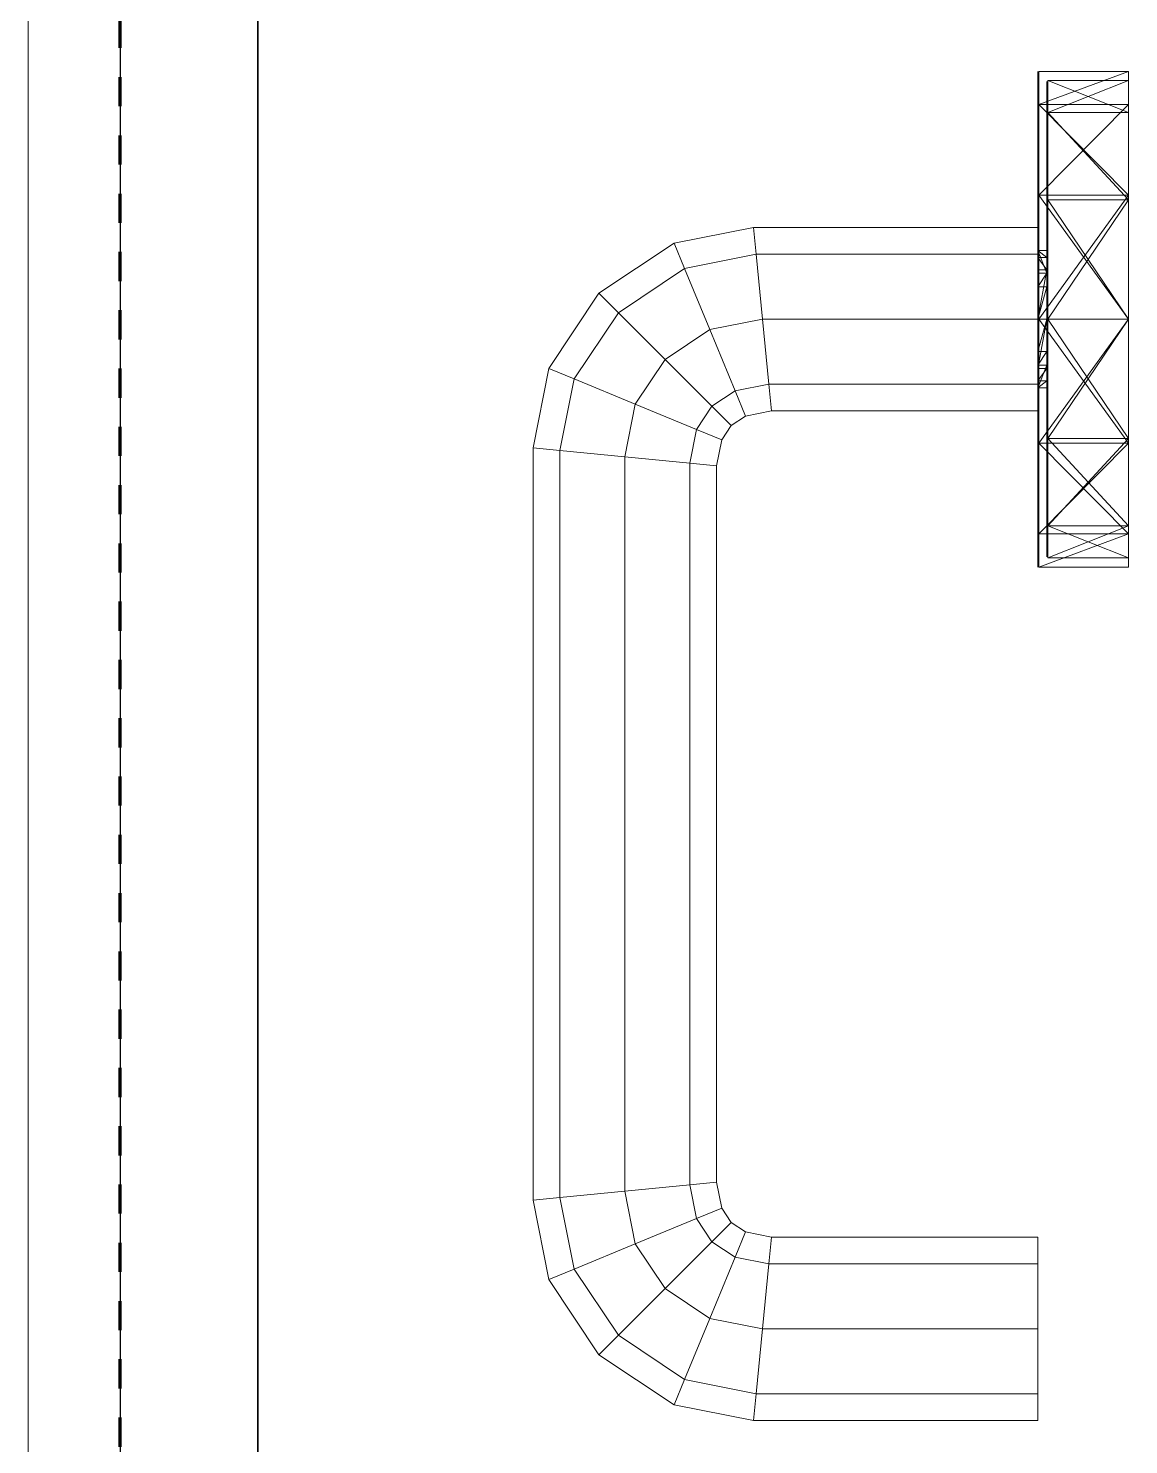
# Model space of a CAD drawing. Header units: millimetres. Extents: x -5300 to 98858, y -5196 to 93886.
# Drawn here: x 44705 to 44824.9, y 80779.4 to 80933.7 of the extents above; entities that cross this region are included whole.
import ezdxf

# ---------------------------------------------------------------- set-up
doc = ezdxf.new("R2010")
doc.units = ezdxf.units.MM
doc.linetypes.add('Штрих', pattern=[6.35, 3.175, -3.175])
doc.linetypes.add('Штрих_2_', pattern=[6.35, 3.175, -3.175])
for name, color, linetype, lineweight, true_color in [('_Разделитель помещений_', 4, 'Штрих', 70, 0x00ffff), ('Двери', 7, 'Continuous', 18, 0x7f7f7f), ('Стены', 7, 'Continuous', 18, 0x7f7f7f), ('Стены разрез', 7, 'Continuous', 50, 0x7f7f7f)]:
    doc.layers.add(name, color=color, linetype=linetype, lineweight=lineweight, true_color=true_color)

# ---------------------------------------------------------------- blocks, each defined once
blk = doc.blocks.new('СТВ_Перегородка_Кирпич 210889 - СТВ_Перегородка_Кирпич 210889-248465-Подвал')
at = {"layer": 'Стены', "color": 254, "true_color": 0xd4d4d4}
for p, q in [((44715, 80240), (44715, 81940)), ((44730, 80240), (44730, 81940)), ((44730, 81940), (44730, 80240))]:
    blk.add_line(p, q, dxfattribs=at)
at = {"layer": 'Стены разрез', "color": 254, "lineweight": 25, "true_color": 0xd4d4d4}
for p, q in [((44730, 87350), (44730, 79190)), ((44715, 84030), (44715, 79310)), ((44730, 79310), (44730, 84030))]:
    blk.add_line(p, q, dxfattribs=at)
blk = doc.blocks.new('Дп-10 211017 - Дп-10-248540-Подвал')
at = {"layer": 'Двери', "color": 254, "true_color": 0xd4d4d4}
for p, q in [((44705, 80240), (44705, 81940)), ((44705, 81940), (44705, 80240)), ((44715, 81940), (44715, 80240)), ((44715, 80240), (44715, 81940)), ((44715, 81940), (44715, 80240)), ((44715, 80240), (44715, 81940)), ((44705, 81840), (44705, 80340)), ((44705, 80340), (44705, 81840)), ((44715, 81840), (44715, 80340)), ((44715, 80340), (44715, 81840)), ((44715, 80340), (44715, 81840)), ((44715, 81840), (44715, 80340)), ((44815, 80925.39), (44815, 80929)), ((44815, 80929), (44815, 80925.39)), ((44815, 80915.5), (44815, 80929)), ((44815, 80925.29), (44815, 80928.9)), ((44815, 80928.9), (44815, 80925.29)), ((44815, 80907), (44815, 80928.9)), ((44815, 80907), (44815, 80928.9)), ((44815, 80928.9), (44815, 80907)), ((44815.1, 80925.39), (44815.1, 80929)), ((44815.1, 80929), (44815.1, 80925.39)), ((44824.9, 80929), (44815.1, 80929)), ((44815.1, 80925.39), (44824.9, 80929)), ((44824.9, 80929), (44815.1, 80925.39)), ((44815.1, 80925.39), (44815.1, 80929)), ((44815.1, 80929), (44815.1, 80925.39)), ((44815.1, 80929), (44824.9, 80929)), ((44815.1, 80925.39), (44824.9, 80929)), ((44824.9, 80929), (44815.1, 80925.39)), ((44816, 80924.43), (44816, 80927.9)), ((44816, 80924.43), (44816, 80927.9)), ((44816, 80907), (44816, 80927.9)), ((44816, 80907), (44816, 80927.9)), ((44816, 80907), (44816, 80927.9)), ((44816.1, 80924.52), (44816.1, 80928)), ((44816.1, 80924.52), (44816.1, 80928)), ((44816.1, 80928), (44824.9, 80928)), ((44824.9, 80924.52), (44816.1, 80928)), ((44816.1, 80924.52), (44824.9, 80928)), ((44824.9, 80925.39), (44824.9, 80929)), ((44824.9, 80929), (44824.9, 80925.39)), ((44824.9, 80925.39), (44824.9, 80929)), ((44824.9, 80929), (44824.9, 80925.39)), ((44824.9, 80924.52), (44824.9, 80928)), ((44824.9, 80924.52), (44824.9, 80928)), ((44815, 80915.5), (44815, 80925.39)), ((44815, 80925.39), (44815, 80915.5)), ((44815, 80915.5), (44815, 80925.39)), ((44815, 80915.45), (44815, 80925.29)), ((44815, 80925.29), (44815, 80915.45)), ((44815, 80909.47), (44815, 80925.29)), ((44815, 80908.72), (44815, 80925.29)), ((44815, 80925.29), (44815, 80907)), ((44815, 80907), (44815, 80925.29)), ((44815, 80907), (44815, 80925.29)), ((44815.1, 80925.39), (44815.1, 80915.5)), ((44815.1, 80925.39), (44815.1, 80915.5)), ((44824.9, 80925.39), (44815.1, 80925.39)), ((44824.9, 80925.39), (44815.1, 80915.5)), ((44824.9, 80925.39), (44815.1, 80925.39)), ((44815.1, 80925.39), (44824.9, 80915.5)), ((44815.1, 80915.5), (44815.1, 80925.39)), ((44815.1, 80925.39), (44815.1, 80915.5)), ((44815.1, 80915.5), (44824.9, 80925.39)), ((44815.1, 80925.39), (44824.9, 80925.39)), ((44815.1, 80925.39), (44824.9, 80925.39)), ((44815.1, 80925.39), (44824.9, 80915.5)), ((44816.1, 80915), (44816.1, 80924.52)), ((44816.1, 80915), (44816.1, 80924.52)), ((44816.1, 80924.52), (44824.9, 80924.52)), ((44816.1, 80924.52), (44824.9, 80915)), ((44824.9, 80915), (44816.1, 80924.52)), ((44816.1, 80924.52), (44824.9, 80924.52)), ((44824.9, 80915.5), (44824.9, 80925.39)), ((44824.9, 80925.39), (44824.9, 80915.5)), ((44824.9, 80915.5), (44824.9, 80925.39)), ((44824.9, 80925.39), (44824.9, 80915.5)), ((44824.9, 80924.52), (44824.9, 80915)), ((44824.9, 80915), (44824.9, 80924.52)), ((44816, 80924.43), (44816, 80914.95)), ((44816, 80914.95), (44816, 80924.43)), ((44816, 80909.47), (44816, 80924.43)), ((44816, 80908.72), (44816, 80924.43)), ((44816, 80907), (44816, 80924.43)), ((44816, 80907), (44816, 80924.43)), ((44816, 80907), (44816, 80924.43)), ((44815, 80902), (44815, 80915.5)), ((44815, 80915.5), (44815, 80902)), ((44815, 80915.5), (44815, 80915.5)), ((44815, 80915.5), (44815, 80888.5)), ((44815, 80915.5), (44815, 80888.5)), ((44815, 80915.5), (44815, 80888.5)), ((44815, 80915.45), (44815, 80902)), ((44815, 80915.45), (44815, 80902)), ((44815, 80908.72), (44815, 80915.45)), ((44815, 80915.45), (44815, 80907.38)), ((44815, 80907), (44815, 80915.45)), ((44815, 80907), (44815, 80915.45)), ((44815, 80915.45), (44815, 80905.54)), ((44815.1, 80915.5), (44815.1, 80902)), ((44815.1, 80915.5), (44815.1, 80902)), ((44824.9, 80915.5), (44815.1, 80915.5)), ((44824.9, 80915.5), (44815.1, 80902)), ((44824.9, 80915.5), (44815.1, 80915.5)), ((44815.1, 80915.5), (44824.9, 80902)), ((44815.1, 80915.5), (44815.1, 80902)), ((44815.1, 80915.5), (44815.1, 80902)), ((44815.1, 80915.5), (44824.9, 80902)), ((44815.1, 80915.5), (44824.9, 80915.5)), ((44815.1, 80915.5), (44824.9, 80915.5)), ((44815.1, 80915.5), (44824.9, 80902)), ((44824.9, 80915.5), (44824.9, 80902)), ((44824.9, 80915.5), (44824.9, 80902)), ((44824.9, 80902), (44824.9, 80915.5)), ((44824.9, 80915.5), (44824.9, 80902)), ((44816, 80914.95), (44816, 80902)), ((44816, 80902), (44816, 80914.95)), ((44816, 80908.72), (44816, 80914.95)), ((44816, 80907.38), (44816, 80914.95)), ((44816, 80907), (44816, 80914.95)), ((44816, 80907), (44816, 80914.95)), ((44816, 80905.54), (44816, 80914.95)), ((44816.1, 80915), (44816.1, 80902)), ((44816.1, 80915), (44816.1, 80902)), ((44816.1, 80915), (44824.9, 80915)), ((44816.1, 80915), (44824.9, 80902)), ((44816.1, 80915), (44824.9, 80915)), ((44816.1, 80902), (44824.9, 80915)), ((44824.9, 80915), (44824.9, 80902)), ((44824.9, 80902), (44824.9, 80915)), ((44775.36, 80910.28), (44784.02, 80912)), ((44784.02, 80912), (44775.36, 80910.28)), ((44784.3, 80909.07), (44784.02, 80912)), ((44784.02, 80912), (44815, 80912)), ((44784.02, 80912), (44784.3, 80909.07)), ((44815, 80912), (44784.02, 80912)), ((44784.02, 80912), (44784.3, 80909.07)), ((44784.3, 80909.07), (44784.02, 80912)), ((44815, 80912), (44815, 80909.07)), ((44815, 80909.07), (44815, 80912)), ((44767.18, 80904.82), (44775.36, 80910.28)), ((44775.36, 80910.28), (44767.18, 80904.82)), ((44776.5, 80907.52), (44775.36, 80910.28)), ((44775.36, 80910.28), (44776.5, 80907.52)), ((44775.36, 80910.28), (44776.5, 80907.52)), ((44776.5, 80907.52), (44775.36, 80910.28)), ((44815, 80909.47), (44815, 80908.72)), ((44815, 80909.47), (44815, 80907)), ((44815, 80909.47), (44816, 80909.47)), ((44815, 80909.47), (44815, 80907)), ((44815, 80909.47), (44816, 80908.72)), ((44815, 80909.47), (44816, 80907)), ((44816, 80909.47), (44816, 80908.72)), ((44816, 80909.47), (44816, 80907)), ((44816, 80909.47), (44816, 80907)), ((44784.3, 80909.07), (44776.5, 80907.52)), ((44776.5, 80907.52), (44784.3, 80909.07)), ((44776.5, 80907.52), (44784.3, 80909.07)), ((44784.3, 80909.07), (44776.5, 80907.52)), ((44815, 80909.07), (44784.3, 80909.07)), ((44785, 80902), (44784.3, 80909.07)), ((44784.3, 80909.07), (44815, 80909.07)), ((44784.3, 80909.07), (44815, 80909.07)), ((44784.3, 80909.07), (44785, 80902)), ((44815, 80909.07), (44784.3, 80909.07)), ((44784.3, 80909.07), (44785, 80902)), ((44785, 80902), (44784.3, 80909.07)), ((44815, 80909.07), (44815, 80902)), ((44815, 80902), (44815, 80909.07)), ((44815, 80908.72), (44815, 80907.38)), ((44815, 80908.72), (44816, 80908.72)), ((44815, 80908.72), (44816, 80907.38)), ((44816, 80908.72), (44816, 80907.38)), ((44776.5, 80907.52), (44769.3, 80902.7)), ((44769.3, 80902.7), (44776.5, 80907.52)), ((44769.3, 80902.7), (44776.5, 80907.52)), ((44776.5, 80907.52), (44769.3, 80902.7)), ((44779.26, 80900.86), (44776.5, 80907.52)), ((44776.5, 80907.52), (44779.26, 80900.86)), ((44776.5, 80907.52), (44779.26, 80900.86)), ((44779.26, 80900.86), (44776.5, 80907.52)), ((44815, 80907.38), (44815, 80902)), ((44816, 80907.38), (44815, 80907.38)), ((44816, 80907.38), (44815, 80902)), ((44815, 80907.38), (44815, 80902)), ((44815, 80907), (44816, 80907)), ((44815, 80907), (44816, 80907)), ((44815, 80907), (44815, 80905.54)), ((44815, 80907), (44815, 80907)), ((44815, 80907), (44815, 80907)), ((44815, 80907), (44816, 80907)), ((44815, 80907), (44816, 80907)), ((44815, 80907), (44816, 80907)), ((44815, 80907), (44815, 80907)), ((44815, 80907), (44816, 80907)), ((44815, 80907), (44816, 80907)), ((44815, 80907), (44815, 80907)), ((44815, 80907), (44816, 80907)), ((44815, 80907), (44816, 80907)), ((44815, 80907), (44815, 80907)), ((44815, 80907), (44816, 80907)), ((44815, 80907), (44816, 80907)), ((44816, 80907), (44815, 80905.54)), ((44816, 80907.38), (44816, 80902)), ((44816, 80907.38), (44816, 80902)), ((44816, 80907), (44816, 80905.54)), ((44816, 80907), (44816, 80907)), ((44816, 80907), (44816, 80907)), ((44816, 80907), (44816, 80907)), ((44816, 80907), (44816, 80907)), ((44816, 80907), (44816, 80907)), ((44761.72, 80896.64), (44767.18, 80904.82)), ((44767.18, 80904.82), (44761.72, 80896.64)), ((44769.3, 80902.7), (44767.18, 80904.82)), ((44767.18, 80904.82), (44769.3, 80902.7)), ((44767.18, 80904.82), (44769.3, 80902.7)), ((44769.3, 80902.7), (44767.18, 80904.82)), ((44815, 80902), (44815, 80905.54)), ((44815, 80902), (44815, 80905.54)), ((44815, 80902), (44816, 80905.54)), ((44815, 80905.54), (44816, 80905.54)), ((44816, 80905.54), (44816, 80902)), ((44816, 80905.54), (44816, 80902)), ((44769.3, 80902.7), (44764.48, 80895.5)), ((44764.48, 80895.5), (44769.3, 80902.7)), ((44764.48, 80895.5), (44769.3, 80902.7)), ((44769.3, 80902.7), (44764.48, 80895.5)), ((44774.39, 80897.61), (44769.3, 80902.7)), ((44769.3, 80902.7), (44774.39, 80897.61)), ((44769.3, 80902.7), (44774.39, 80897.61)), ((44774.39, 80897.61), (44769.3, 80902.7)), ((44785, 80902), (44779.26, 80900.86)), ((44779.26, 80900.86), (44785, 80902)), ((44779.26, 80900.86), (44785, 80902)), ((44785, 80902), (44779.26, 80900.86)), ((44815, 80902), (44785, 80902)), ((44785.7, 80894.93), (44785, 80902)), ((44785, 80902), (44815, 80902)), ((44785, 80902), (44815, 80902)), ((44785, 80902), (44785.7, 80894.93)), ((44815, 80902), (44785, 80902)), ((44785, 80902), (44785.7, 80894.93)), ((44785.7, 80894.93), (44785, 80902)), ((44815, 80902), (44815, 80888.55)), ((44815, 80902), (44815, 80888.55)), ((44815, 80902), (44815, 80896.62)), ((44815, 80902), (44815, 80898.47)), ((44815, 80902), (44815, 80902)), ((44815, 80902), (44816, 80902)), ((44815, 80902), (44815, 80896.62)), ((44816, 80902), (44815, 80896.62)), ((44815, 80902), (44815, 80902)), ((44815, 80902), (44815, 80898.47)), ((44815, 80902), (44816, 80902)), ((44816, 80902), (44815, 80898.47)), ((44815, 80902), (44815, 80888.5)), ((44815, 80902), (44815, 80888.5)), ((44815, 80902), (44815, 80894.93)), ((44815, 80894.93), (44815, 80902)), ((44815.1, 80902), (44815.1, 80888.5)), ((44815.1, 80902), (44815.1, 80888.5)), ((44824.9, 80902), (44815.1, 80902)), ((44824.9, 80902), (44815.1, 80888.5)), ((44824.9, 80902), (44815.1, 80902)), ((44815.1, 80902), (44824.9, 80888.5)), ((44815.1, 80902), (44815.1, 80888.5)), ((44815.1, 80902), (44815.1, 80888.5)), ((44815.1, 80902), (44824.9, 80902)), ((44815.1, 80902), (44824.9, 80888.5)), ((44815.1, 80902), (44824.9, 80902)), ((44815.1, 80902), (44824.9, 80888.5)), ((44816, 80902), (44816, 80889.05)), ((44816, 80902), (44816, 80889.05)), ((44816, 80902), (44816, 80896.62)), ((44816, 80902), (44816, 80898.47)), ((44816, 80902), (44816, 80902)), ((44816, 80902), (44816, 80896.62)), ((44816, 80902), (44816, 80902)), ((44816, 80902), (44816, 80898.47)), ((44816.1, 80902), (44816.1, 80889)), ((44816.1, 80902), (44816.1, 80889)), ((44816.1, 80902), (44824.9, 80902)), ((44816.1, 80902), (44824.9, 80889)), ((44816.1, 80902), (44824.9, 80902)), ((44824.9, 80902), (44816.1, 80889)), ((44824.9, 80902), (44824.9, 80888.5)), ((44824.9, 80902), (44824.9, 80889)), ((44824.9, 80902), (44824.9, 80888.5)), ((44824.9, 80902), (44824.9, 80889)), ((44824.9, 80902), (44824.9, 80888.5)), ((44824.9, 80902), (44824.9, 80888.5)), ((44779.26, 80900.86), (44774.39, 80897.61)), ((44774.39, 80897.61), (44779.26, 80900.86)), ((44774.39, 80897.61), (44779.26, 80900.86)), ((44779.26, 80900.86), (44774.39, 80897.61)), ((44782.02, 80894.2), (44779.26, 80900.86)), ((44779.26, 80900.86), (44782.02, 80894.2)), ((44779.26, 80900.86), (44782.02, 80894.2)), ((44782.02, 80894.2), (44779.26, 80900.86)), ((44815, 80897), (44815, 80898.47)), ((44815, 80888.55), (44815, 80898.47)), ((44815, 80897), (44816, 80898.47)), ((44815, 80898.47), (44816, 80898.47)), ((44816, 80898.47), (44816, 80897)), ((44816, 80889.05), (44816, 80898.47)), ((44774.39, 80897.61), (44771.14, 80892.74)), ((44771.14, 80892.74), (44774.39, 80897.61)), ((44771.14, 80892.74), (44774.39, 80897.61)), ((44774.39, 80897.61), (44771.14, 80892.74)), ((44779.49, 80892.51), (44774.39, 80897.61)), ((44774.39, 80897.61), (44779.49, 80892.51)), ((44774.39, 80897.61), (44779.49, 80892.51)), ((44779.49, 80892.51), (44774.39, 80897.61)), ((44815, 80894.53), (44815, 80897)), ((44815, 80897), (44816, 80897)), ((44815, 80897), (44816, 80897)), ((44815, 80894.53), (44815, 80897)), ((44815, 80894.53), (44816, 80897)), ((44815, 80897), (44815, 80897)), ((44815, 80897), (44815, 80878.7)), ((44815, 80897), (44816, 80897)), ((44815, 80897), (44816, 80897)), ((44815, 80897), (44815, 80897)), ((44815, 80897), (44815, 80875.1)), ((44815, 80888.55), (44815, 80897)), ((44815, 80888.55), (44815, 80897)), ((44815, 80897), (44815, 80897)), ((44815, 80897), (44816, 80897)), ((44815, 80897), (44816, 80897)), ((44815, 80897), (44816, 80897)), ((44815, 80897), (44815, 80897)), ((44815, 80897), (44815, 80878.7)), ((44816, 80897), (44815, 80897)), ((44816, 80897), (44815, 80897)), ((44816, 80897), (44815, 80897)), ((44816, 80897), (44815, 80897)), ((44815, 80897), (44815, 80897)), ((44815, 80897), (44815, 80875.1)), ((44815, 80897), (44815, 80878.7)), ((44815, 80897), (44815, 80875.1)), ((44816, 80894.53), (44816, 80897)), ((44816, 80894.53), (44816, 80897)), ((44816, 80889.05), (44816, 80897)), ((44816, 80889.05), (44816, 80897)), ((44816, 80897), (44816, 80897)), ((44816, 80897), (44816, 80897)), ((44816, 80897), (44816, 80879.57)), ((44816, 80879.57), (44816, 80897)), ((44816, 80897), (44816, 80897)), ((44816, 80897), (44816, 80897)), ((44816, 80897), (44816, 80876.1)), ((44816, 80897), (44816, 80897)), ((44816, 80897), (44816, 80876.1)), ((44816, 80897), (44816, 80879.57)), ((44816, 80897), (44816, 80876.1)), ((44760, 80887.98), (44761.72, 80896.64)), ((44761.72, 80896.64), (44760, 80887.98)), ((44764.48, 80895.5), (44761.72, 80896.64)), ((44761.72, 80896.64), (44764.48, 80895.5)), ((44761.72, 80896.64), (44764.48, 80895.5)), ((44764.48, 80895.5), (44761.72, 80896.64)), ((44764.48, 80895.5), (44762.93, 80887.7)), ((44762.93, 80887.7), (44764.48, 80895.5)), ((44762.93, 80887.7), (44764.48, 80895.5)), ((44764.48, 80895.5), (44762.93, 80887.7)), ((44771.14, 80892.74), (44764.48, 80895.5)), ((44764.48, 80895.5), (44771.14, 80892.74)), ((44764.48, 80895.5), (44771.14, 80892.74)), ((44771.14, 80892.74), (44764.48, 80895.5)), ((44815, 80896.62), (44815, 80895.28)), ((44815, 80896.62), (44815, 80888.55)), ((44815, 80896.62), (44816, 80896.62)), ((44815, 80895.28), (44816, 80896.62)), ((44815, 80895.28), (44815, 80894.53)), ((44815, 80895.28), (44815, 80888.55)), ((44815, 80895.28), (44816, 80895.28)), ((44815, 80895.28), (44815, 80878.7)), ((44816, 80895.28), (44815, 80894.53)), ((44816, 80896.62), (44816, 80895.28)), ((44816, 80896.62), (44816, 80889.05)), ((44816, 80895.28), (44816, 80894.53)), ((44816, 80889.05), (44816, 80895.28)), ((44816, 80895.28), (44816, 80879.57)), ((44782.02, 80894.2), (44779.49, 80892.51)), ((44779.49, 80892.51), (44782.02, 80894.2)), ((44779.49, 80892.51), (44782.02, 80894.2)), ((44782.02, 80894.2), (44779.49, 80892.51)), ((44785.7, 80894.93), (44782.02, 80894.2)), ((44782.02, 80894.2), (44785.7, 80894.93)), ((44782.02, 80894.2), (44785.7, 80894.93)), ((44785.7, 80894.93), (44782.02, 80894.2)), ((44783.16, 80891.44), (44782.02, 80894.2)), ((44782.02, 80894.2), (44783.16, 80891.44)), ((44782.02, 80894.2), (44783.16, 80891.44)), ((44783.16, 80891.44), (44782.02, 80894.2)), ((44815, 80894.93), (44785.7, 80894.93)), ((44785.98, 80892), (44785.7, 80894.93)), ((44785.7, 80894.93), (44815, 80894.93)), ((44785.7, 80894.93), (44815, 80894.93)), ((44815, 80894.93), (44785.7, 80894.93)), ((44785.7, 80894.93), (44785.98, 80892)), ((44785.7, 80894.93), (44785.98, 80892)), ((44785.98, 80892), (44785.7, 80894.93)), ((44815, 80894.93), (44815, 80892)), ((44815, 80892), (44815, 80894.93)), ((44816, 80894.53), (44815, 80894.53)), ((44815, 80894.53), (44815, 80878.7)), ((44816, 80894.53), (44816, 80879.57)), ((44771.14, 80892.74), (44770, 80887)), ((44770, 80887), (44771.14, 80892.74)), ((44770, 80887), (44771.14, 80892.74)), ((44771.14, 80892.74), (44770, 80887)), ((44777.8, 80889.98), (44771.14, 80892.74)), ((44771.14, 80892.74), (44777.8, 80889.98)), ((44771.14, 80892.74), (44777.8, 80889.98)), ((44777.8, 80889.98), (44771.14, 80892.74)), ((44779.49, 80892.51), (44777.8, 80889.98)), ((44777.8, 80889.98), (44779.49, 80892.51)), ((44777.8, 80889.98), (44779.49, 80892.51)), ((44779.49, 80892.51), (44777.8, 80889.98)), ((44781.6, 80890.4), (44779.49, 80892.51)), ((44779.49, 80892.51), (44781.6, 80890.4)), ((44779.49, 80892.51), (44781.6, 80890.4)), ((44781.6, 80890.4), (44779.49, 80892.51)), ((44783.16, 80891.44), (44781.6, 80890.4)), ((44781.6, 80890.4), (44783.16, 80891.44)), ((44785.98, 80892), (44783.16, 80891.44)), ((44783.16, 80891.44), (44785.98, 80892)), ((44815, 80892), (44785.98, 80892)), ((44785.98, 80892), (44815, 80892)), ((44777.8, 80889.98), (44777.07, 80886.3)), ((44777.07, 80886.3), (44777.8, 80889.98)), ((44777.07, 80886.3), (44777.8, 80889.98)), ((44777.8, 80889.98), (44777.07, 80886.3)), ((44780.56, 80888.84), (44777.8, 80889.98)), ((44777.8, 80889.98), (44780.56, 80888.84)), ((44777.8, 80889.98), (44780.56, 80888.84)), ((44780.56, 80888.84), (44777.8, 80889.98)), ((44781.6, 80890.4), (44780.56, 80888.84)), ((44780.56, 80888.84), (44781.6, 80890.4)), ((44816, 80889.05), (44816, 80879.57)), ((44816, 80889.05), (44816, 80879.57)), ((44762.93, 80887.7), (44760, 80887.98)), ((44760, 80887.98), (44762.93, 80887.7)), ((44760, 80806.02), (44760, 80887.98)), ((44760, 80887.98), (44762.93, 80887.7)), ((44762.93, 80887.7), (44760, 80887.98)), ((44760, 80887.98), (44760, 80806.02)), ((44770, 80887), (44762.93, 80887.7)), ((44762.93, 80887.7), (44762.93, 80806.3)), ((44762.93, 80887.7), (44770, 80887)), ((44762.93, 80806.3), (44762.93, 80887.7)), ((44762.93, 80806.3), (44762.93, 80887.7)), ((44762.93, 80887.7), (44770, 80887)), ((44770, 80887), (44762.93, 80887.7)), ((44762.93, 80887.7), (44762.93, 80806.3)), ((44780.56, 80888.84), (44780, 80886.02)), ((44780, 80886.02), (44780.56, 80888.84)), ((44815, 80888.55), (44815, 80878.7)), ((44815, 80888.55), (44815, 80878.7)), ((44815, 80888.5), (44815, 80878.62)), ((44815, 80878.62), (44815, 80888.5)), ((44815, 80888.5), (44815, 80888.5)), ((44815, 80878.62), (44815, 80888.5)), ((44815, 80875), (44815, 80888.5)), ((44815.1, 80888.5), (44815.1, 80878.62)), ((44815.1, 80888.5), (44815.1, 80878.62)), ((44824.9, 80888.5), (44815.1, 80888.5)), ((44824.9, 80888.5), (44815.1, 80878.62)), ((44824.9, 80888.5), (44815.1, 80888.5)), ((44815.1, 80888.5), (44824.9, 80878.62)), ((44815.1, 80888.5), (44815.1, 80878.62)), ((44815.1, 80888.5), (44815.1, 80878.62)), ((44815.1, 80888.5), (44824.9, 80888.5)), ((44815.1, 80888.5), (44824.9, 80878.62)), ((44815.1, 80888.5), (44824.9, 80888.5)), ((44815.1, 80888.5), (44824.9, 80878.62)), ((44816.1, 80889), (44816.1, 80879.48)), ((44816.1, 80889), (44816.1, 80879.48)), ((44816.1, 80889), (44824.9, 80889)), ((44816.1, 80889), (44824.9, 80879.48)), ((44816.1, 80889), (44824.9, 80889)), ((44824.9, 80889), (44816.1, 80879.48)), ((44824.9, 80889), (44824.9, 80879.48)), ((44824.9, 80889), (44824.9, 80879.48)), ((44824.9, 80888.5), (44824.9, 80878.62)), ((44824.9, 80888.5), (44824.9, 80878.62)), ((44824.9, 80888.5), (44824.9, 80878.62)), ((44824.9, 80888.5), (44824.9, 80878.62)), ((44777.07, 80886.3), (44770, 80887)), ((44770, 80887), (44770, 80807)), ((44770, 80887), (44777.07, 80886.3)), ((44770, 80807), (44770, 80887)), ((44770, 80807), (44770, 80887)), ((44770, 80887), (44777.07, 80886.3)), ((44777.07, 80886.3), (44770, 80887)), ((44770, 80887), (44770, 80807)), ((44780, 80886.02), (44777.07, 80886.3)), ((44777.07, 80886.3), (44777.07, 80807.7)), ((44777.07, 80886.3), (44780, 80886.02)), ((44777.07, 80886.3), (44780, 80886.02)), ((44777.07, 80807.7), (44777.07, 80886.3)), ((44777.07, 80807.7), (44777.07, 80886.3)), ((44780, 80886.02), (44777.07, 80886.3)), ((44777.07, 80886.3), (44777.07, 80807.7)), ((44780, 80886.02), (44780, 80807.98)), ((44780, 80807.98), (44780, 80886.02)), ((44815, 80878.7), (44815, 80875.1)), ((44815, 80875.1), (44815, 80878.7)), ((44815, 80878.62), (44815, 80875)), ((44815, 80875), (44815, 80878.62)), ((44815.1, 80878.62), (44815.1, 80875)), ((44815.1, 80875), (44815.1, 80878.62)), ((44824.9, 80878.62), (44815.1, 80878.62)), ((44824.9, 80878.62), (44815.1, 80875)), ((44815.1, 80875), (44824.9, 80878.62)), ((44824.9, 80878.62), (44815.1, 80878.62)), ((44815.1, 80878.62), (44815.1, 80875)), ((44815.1, 80875), (44815.1, 80878.62)), ((44815.1, 80878.62), (44824.9, 80878.62)), ((44824.9, 80878.62), (44815.1, 80875)), ((44815.1, 80875), (44824.9, 80878.62)), ((44815.1, 80878.62), (44824.9, 80878.62)), ((44816, 80879.57), (44816, 80876.1)), ((44816, 80879.57), (44816, 80876.1)), ((44816.1, 80879.48), (44816.1, 80876)), ((44816.1, 80879.48), (44816.1, 80876)), ((44816.1, 80879.48), (44824.9, 80879.48)), ((44816.1, 80879.48), (44824.9, 80876)), ((44816.1, 80879.48), (44824.9, 80879.48)), ((44824.9, 80879.48), (44816.1, 80876)), ((44824.9, 80879.48), (44824.9, 80876)), ((44824.9, 80879.48), (44824.9, 80876)), ((44824.9, 80878.62), (44824.9, 80875)), ((44824.9, 80875), (44824.9, 80878.62)), ((44824.9, 80878.62), (44824.9, 80875)), ((44824.9, 80875), (44824.9, 80878.62)), ((44816.1, 80876), (44824.9, 80876)), ((44824.9, 80875), (44815.1, 80875)), ((44815.1, 80875), (44824.9, 80875)), ((44777.07, 80807.7), (44770, 80807)), ((44770, 80807), (44777.07, 80807.7)), ((44770, 80807), (44777.07, 80807.7)), ((44777.07, 80807.7), (44770, 80807)), ((44780, 80807.98), (44777.07, 80807.7)), ((44777.07, 80807.7), (44780, 80807.98)), ((44777.07, 80807.7), (44780, 80807.98)), ((44780, 80807.98), (44777.07, 80807.7)), ((44777.07, 80807.7), (44777.8, 80804.02)), ((44777.8, 80804.02), (44777.07, 80807.7)), ((44777.8, 80804.02), (44777.07, 80807.7)), ((44777.07, 80807.7), (44777.8, 80804.02)), ((44780, 80807.98), (44780.56, 80805.16)), ((44780.56, 80805.16), (44780, 80807.98)), ((44762.93, 80806.3), (44760, 80806.02)), ((44760, 80806.02), (44762.93, 80806.3)), ((44760, 80806.02), (44762.93, 80806.3)), ((44762.93, 80806.3), (44760, 80806.02)), ((44761.72, 80797.36), (44760, 80806.02)), ((44760, 80806.02), (44761.72, 80797.36)), ((44770, 80807), (44762.93, 80806.3)), ((44762.93, 80806.3), (44770, 80807)), ((44762.93, 80806.3), (44770, 80807)), ((44770, 80807), (44762.93, 80806.3)), ((44762.93, 80806.3), (44764.48, 80798.5)), ((44764.48, 80798.5), (44762.93, 80806.3)), ((44764.48, 80798.5), (44762.93, 80806.3)), ((44762.93, 80806.3), (44764.48, 80798.5)), ((44770, 80807), (44771.14, 80801.26)), ((44771.14, 80801.26), (44770, 80807)), ((44771.14, 80801.26), (44770, 80807)), ((44770, 80807), (44771.14, 80801.26)), ((44780.56, 80805.16), (44777.8, 80804.02)), ((44777.8, 80804.02), (44780.56, 80805.16)), ((44777.8, 80804.02), (44780.56, 80805.16)), ((44780.56, 80805.16), (44777.8, 80804.02)), ((44780.56, 80805.16), (44781.6, 80803.6)), ((44781.6, 80803.6), (44780.56, 80805.16)), ((44777.8, 80804.02), (44771.14, 80801.26)), ((44771.14, 80801.26), (44777.8, 80804.02)), ((44771.14, 80801.26), (44777.8, 80804.02)), ((44777.8, 80804.02), (44771.14, 80801.26)), ((44777.8, 80804.02), (44779.49, 80801.49)), ((44779.49, 80801.49), (44777.8, 80804.02)), ((44779.49, 80801.49), (44777.8, 80804.02)), ((44777.8, 80804.02), (44779.49, 80801.49)), ((44781.6, 80803.6), (44779.49, 80801.49)), ((44779.49, 80801.49), (44781.6, 80803.6)), ((44779.49, 80801.49), (44781.6, 80803.6)), ((44781.6, 80803.6), (44779.49, 80801.49)), ((44781.6, 80803.6), (44783.16, 80802.56)), ((44783.16, 80802.56), (44781.6, 80803.6)), ((44771.14, 80801.26), (44764.48, 80798.5)), ((44764.48, 80798.5), (44771.14, 80801.26)), ((44764.48, 80798.5), (44771.14, 80801.26)), ((44771.14, 80801.26), (44764.48, 80798.5)), ((44771.14, 80801.26), (44774.39, 80796.39)), ((44774.39, 80796.39), (44771.14, 80801.26)), ((44774.39, 80796.39), (44771.14, 80801.26)), ((44771.14, 80801.26), (44774.39, 80796.39)), ((44779.49, 80801.49), (44774.39, 80796.39)), ((44774.39, 80796.39), (44779.49, 80801.49)), ((44774.39, 80796.39), (44779.49, 80801.49)), ((44779.49, 80801.49), (44774.39, 80796.39)), ((44779.49, 80801.49), (44782.02, 80799.8)), ((44782.02, 80799.8), (44779.49, 80801.49)), ((44782.02, 80799.8), (44779.49, 80801.49)), ((44779.49, 80801.49), (44782.02, 80799.8)), ((44783.16, 80802.56), (44782.02, 80799.8)), ((44782.02, 80799.8), (44783.16, 80802.56)), ((44782.02, 80799.8), (44783.16, 80802.56)), ((44783.16, 80802.56), (44782.02, 80799.8)), ((44783.16, 80802.56), (44785.98, 80802)), ((44785.98, 80802), (44783.16, 80802.56)), ((44785.98, 80802), (44785.7, 80799.07)), ((44785.7, 80799.07), (44785.98, 80802)), ((44785.98, 80802), (44785.7, 80799.07)), ((44785.7, 80799.07), (44785.98, 80802)), ((44785.98, 80802), (44815, 80802)), ((44815, 80802), (44785.98, 80802)), ((44815, 80799.07), (44815, 80802)), ((44815, 80802), (44815, 80799.07)), ((44815, 80802), (44815, 80799.07)), ((44815, 80799.07), (44815, 80802)), ((44782.02, 80799.8), (44779.26, 80793.14)), ((44779.26, 80793.14), (44782.02, 80799.8)), ((44779.26, 80793.14), (44782.02, 80799.8)), ((44782.02, 80799.8), (44779.26, 80793.14)), ((44782.02, 80799.8), (44785.7, 80799.07)), ((44785.7, 80799.07), (44782.02, 80799.8)), ((44785.7, 80799.07), (44782.02, 80799.8)), ((44782.02, 80799.8), (44785.7, 80799.07)), ((44764.48, 80798.5), (44761.72, 80797.36)), ((44761.72, 80797.36), (44764.48, 80798.5)), ((44761.72, 80797.36), (44764.48, 80798.5)), ((44764.48, 80798.5), (44761.72, 80797.36)), ((44764.48, 80798.5), (44769.3, 80791.3)), ((44769.3, 80791.3), (44764.48, 80798.5)), ((44769.3, 80791.3), (44764.48, 80798.5)), ((44764.48, 80798.5), (44769.3, 80791.3)), ((44785.7, 80799.07), (44785, 80792)), ((44785, 80792), (44785.7, 80799.07)), ((44785.7, 80799.07), (44785, 80792)), ((44785, 80792), (44785.7, 80799.07)), ((44785.7, 80799.07), (44815, 80799.07)), ((44815, 80799.07), (44785.7, 80799.07)), ((44785.7, 80799.07), (44815, 80799.07)), ((44815, 80799.07), (44785.7, 80799.07)), ((44815, 80792), (44815, 80799.07)), ((44815, 80799.07), (44815, 80792)), ((44815, 80799.07), (44815, 80792)), ((44815, 80792), (44815, 80799.07)), ((44767.18, 80789.18), (44761.72, 80797.36)), ((44761.72, 80797.36), (44767.18, 80789.18)), ((44774.39, 80796.39), (44769.3, 80791.3)), ((44769.3, 80791.3), (44774.39, 80796.39)), ((44769.3, 80791.3), (44774.39, 80796.39)), ((44774.39, 80796.39), (44769.3, 80791.3)), ((44774.39, 80796.39), (44779.26, 80793.14)), ((44779.26, 80793.14), (44774.39, 80796.39)), ((44779.26, 80793.14), (44774.39, 80796.39)), ((44774.39, 80796.39), (44779.26, 80793.14)), ((44779.26, 80793.14), (44776.5, 80786.48)), ((44776.5, 80786.48), (44779.26, 80793.14)), ((44776.5, 80786.48), (44779.26, 80793.14)), ((44779.26, 80793.14), (44776.5, 80786.48)), ((44779.26, 80793.14), (44785, 80792)), ((44785, 80792), (44779.26, 80793.14)), ((44785, 80792), (44779.26, 80793.14)), ((44779.26, 80793.14), (44785, 80792)), ((44785, 80792), (44784.3, 80784.93)), ((44784.3, 80784.93), (44785, 80792)), ((44784.3, 80784.93), (44785, 80792)), ((44785, 80792), (44784.3, 80784.93)), ((44785, 80792), (44815, 80792)), ((44815, 80792), (44785, 80792)), ((44785, 80792), (44815, 80792)), ((44815, 80792), (44785, 80792)), ((44815, 80792), (44815, 80784.93)), ((44815, 80784.93), (44815, 80792)), ((44815, 80792), (44815, 80784.93)), ((44815, 80784.93), (44815, 80792)), ((44769.3, 80791.3), (44767.18, 80789.18)), ((44767.18, 80789.18), (44769.3, 80791.3)), ((44767.18, 80789.18), (44769.3, 80791.3)), ((44769.3, 80791.3), (44767.18, 80789.18)), ((44769.3, 80791.3), (44776.5, 80786.48)), ((44776.5, 80786.48), (44769.3, 80791.3)), ((44776.5, 80786.48), (44769.3, 80791.3)), ((44769.3, 80791.3), (44776.5, 80786.48)), ((44775.36, 80783.72), (44767.18, 80789.18)), ((44767.18, 80789.18), (44775.36, 80783.72)), ((44776.5, 80786.48), (44775.36, 80783.72)), ((44775.36, 80783.72), (44776.5, 80786.48)), ((44775.36, 80783.72), (44776.5, 80786.48)), ((44776.5, 80786.48), (44775.36, 80783.72)), ((44776.5, 80786.48), (44784.3, 80784.93)), ((44784.3, 80784.93), (44776.5, 80786.48)), ((44784.3, 80784.93), (44776.5, 80786.48)), ((44776.5, 80786.48), (44784.3, 80784.93)), ((44784.3, 80784.93), (44784.02, 80782)), ((44784.02, 80782), (44784.3, 80784.93)), ((44784.02, 80782), (44784.3, 80784.93)), ((44784.3, 80784.93), (44784.02, 80782)), ((44784.3, 80784.93), (44815, 80784.93)), ((44815, 80784.93), (44784.3, 80784.93)), ((44815, 80784.93), (44784.3, 80784.93)), ((44784.3, 80784.93), (44815, 80784.93)), ((44815, 80784.93), (44815, 80782)), ((44815, 80782), (44815, 80784.93)), ((44815, 80784.93), (44815, 80782)), ((44815, 80782), (44815, 80784.93)), ((44784.02, 80782), (44775.36, 80783.72)), ((44775.36, 80783.72), (44784.02, 80782)), ((44815, 80782), (44784.02, 80782)), ((44784.02, 80782), (44815, 80782))]:
    blk.add_line(p, q, dxfattribs=at)
blk = doc.blocks.new('Дп-10 211017 - Дп-10 211017-248544-Подвал')
blk.add_blockref('Дп-10 211017 - Дп-10-248540-Подвал', (0, 0))

msp = doc.modelspace()

# ---------------------------------------------------------------- linework, layer by layer
at = {"layer": '_Разделитель помещений_', "color": 131, "linetype": 'Штрих_2_', "true_color": 0xaaffff}
msp.add_line((44715, 79325), (44715, 84015), dxfattribs=at)

# ---------------------------------------------------------------- block references
at = {"layer": 'Двери', "color": 254, "true_color": 0xd4d4d4}
msp.add_blockref('Дп-10 211017 - Дп-10 211017-248544-Подвал', (0, 0), dxfattribs=at)
at = {"layer": 'Стены', "color": 254, "true_color": 0xd4d4d4}
msp.add_blockref('СТВ_Перегородка_Кирпич 210889 - СТВ_Перегородка_Кирпич 210889-248465-Подвал', (0, 0), dxfattribs=at)

doc.saveas('drawing.dxf')
